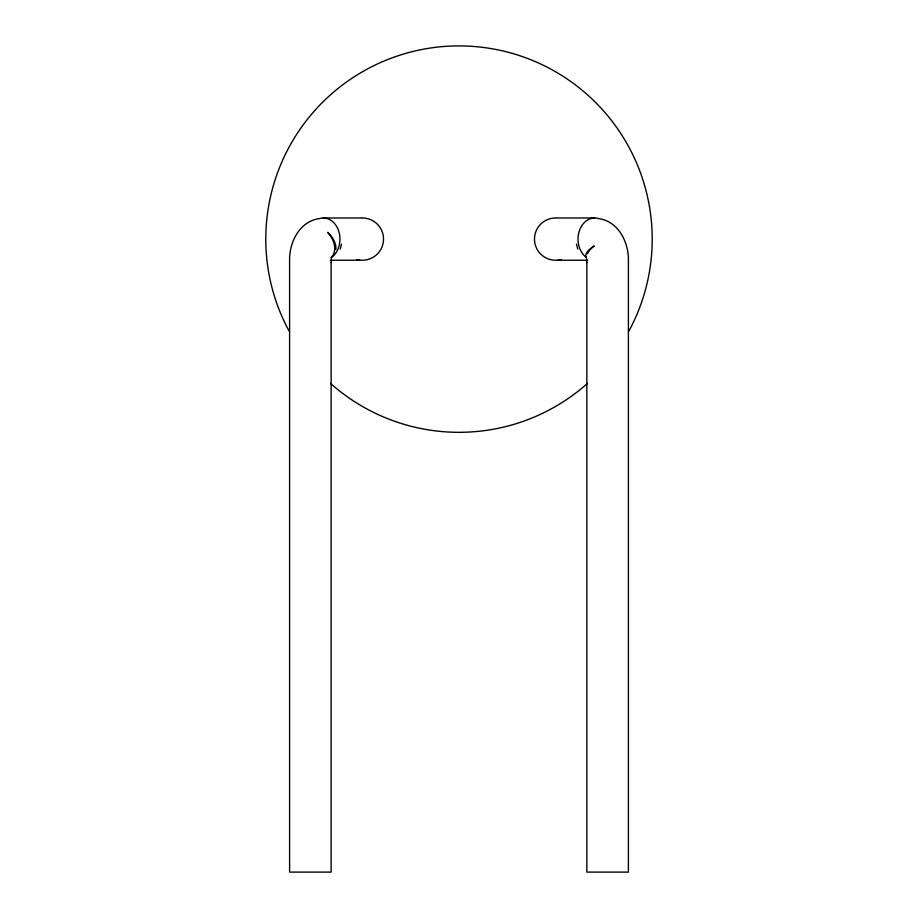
<?xml version="1.0" encoding="UTF-8"?>
<svg xmlns="http://www.w3.org/2000/svg" width="918" height="918" viewBox="0 0 918 918"><rect width="100%" height="100%" fill="white"/><g stroke="black" fill="none" stroke-linecap="round" stroke-linejoin="round"><path stroke-width="1.38" d="M331.146 262.582L331.455 258.635M340.234 249.134L341.496 244.119M323.343 217.979L361.681 217.979M556.319 217.979L594.657 217.979M330.308 260.242L359.569 260.242M558.431 260.242L587.692 260.242M576.504 244.119L577.766 249.134M586.545 258.635L586.854 262.582M586.854 262.296L586.854 872.1L628.405 872.1L628.405 260.643C628.922 242.593 618.422 221.307 598.961 218.691A20.85 16.535 -90 0 0 582.896 224.164A21.24 16.857 -90 0 0 582.907 254.045A20.862 16.547 -90 0 0 586.35 257.407M331.146 262.296L331.146 872.1L289.595 872.1L289.595 260.643C289.078 242.593 299.578 221.307 319.039 218.691A20.85 16.535 -90 0 1 335.104 224.164A21.24 16.857 90 0 1 335.093 254.045A20.862 16.547 -90 0 1 331.65 257.407M288.963 330.847A193.205 193.205 0 0 1 459 45.9A193.205 193.205 0 0 1 629.037 330.847M587.486 383.403A193.205 193.205 0 0 1 330.514 383.403M561.07 259.519A21.137 21.137 0 0 1 534.655 241.87A21.137 21.137 0 0 1 555.608 217.979M362.392 217.979A21.137 21.137 0 0 1 383.345 241.87A21.137 21.137 0 0 1 356.93 259.519M330.79 257.786A20.862 14.332 46.5 0 0 333.211 254.871A21.252 14.608 46.5 0 0 328.082 232.793L327.634 232.357L328.116 232.747A20.953 13.185 38.4 0 1 335.885 249.375M586.166 257.143A21.252 8.434 -19.4 0 1 592.626 246.942L594.256 245.978L592.718 247.137A20.953 10.121 -25 0 0 587.486 253.735"/></g></svg>
